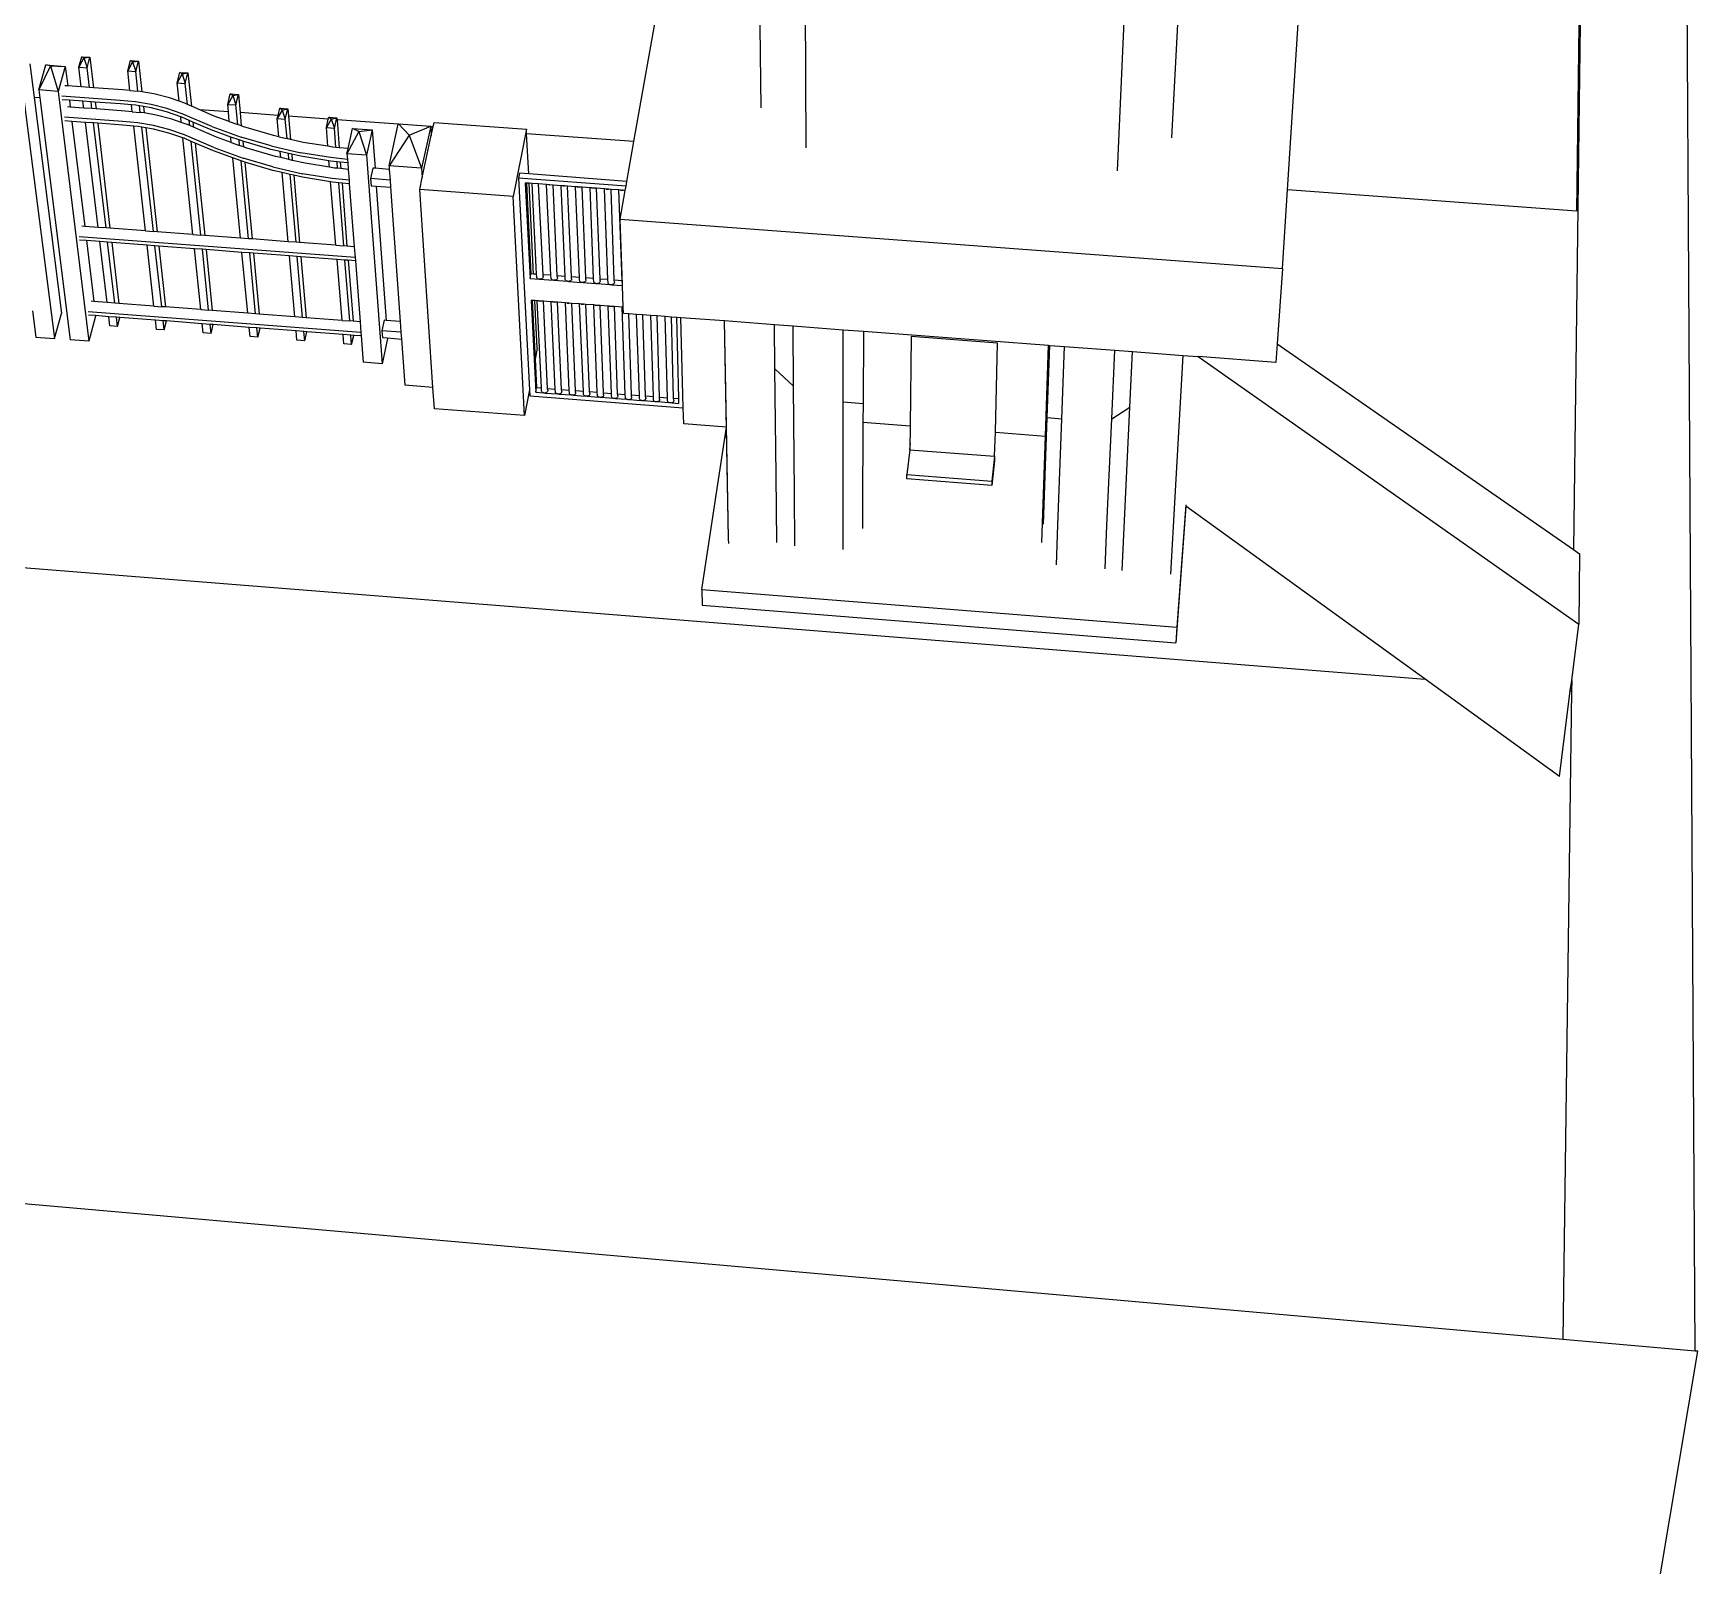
# Model space of a CAD drawing. Extents: x -32.6 to 7.6, y -16.6 to 12.1.
# Drawn here: x -7.11 to 7.56, y -16.61 to -3.03 of the extents above; entities that cross this region are included whole.
import ezdxf

# ---------------------------------------------------------------- set-up
doc = ezdxf.new("R2010")
doc.units = 0
doc.header["$MEASUREMENT"] = 0
doc.layers.get('0').update_dxf_attribs({"linetype": 'CONTINUOUS'})

msp = doc.modelspace()

# ---------------------------------------------------------------- linework, layer by layer
for p, q in [((7.541, -14.645), (7.391, 10.774)), ((6.61, 3.331), (6.466, -7.578)), ((6.598, 3.216), (6.493, -4.595)), ((3.946, -4.407), (4.153, -1.149)), ((-1.818, -3.983), (-1.588, -2.692)), ((-0.696, -3.684), (-0.708, -2.727)), ((-0.298, -4.037), (-0.305, -2.784)), ((2.446, -4.239), (2.507, -2.856)), ((2.925, -3.949), (2.98, -2.89)), ((-7.145, -3.296), (-7.107, -3.594)), ((-7.066, -3.527), (-7.003, -3.306)), ((-6.962, -3.315), (-7.066, -3.527)), ((-6.962, -3.315), (-7.003, -3.306)), ((-7.003, -3.306), (-6.832, -3.319)), ((-6.962, -3.315), (-6.894, -3.54)), ((-6.962, -3.315), (-6.832, -3.319)), ((-6.832, -3.319), (-6.894, -3.54)), ((-6.832, -3.319), (-6.811, -3.491)), ((-6.712, -3.325), (-6.686, -3.234)), ((-6.668, -3.244), (-6.712, -3.325)), ((-6.712, -3.325), (-6.64, -3.331)), ((-6.691, -3.5), (-6.712, -3.325)), ((-6.686, -3.234), (-6.615, -3.239)), ((-6.668, -3.244), (-6.686, -3.234)), ((-6.668, -3.244), (-6.615, -3.239)), ((-6.668, -3.244), (-6.64, -3.331)), ((-6.64, -3.331), (-6.615, -3.239)), ((-6.62, -3.506), (-6.64, -3.331)), ((-6.615, -3.239), (-6.583, -3.508)), ((-6.282, -3.36), (-6.257, -3.268)), ((-6.238, -3.279), (-6.282, -3.36)), ((-6.282, -3.36), (-6.211, -3.365)), ((-6.263, -3.532), (-6.282, -3.36)), ((-6.257, -3.268), (-6.186, -3.274)), ((-6.238, -3.279), (-6.257, -3.268)), ((-6.238, -3.279), (-6.186, -3.274)), ((-6.238, -3.279), (-6.211, -3.365)), ((-6.211, -3.365), (-6.186, -3.274)), ((-6.192, -3.538), (-6.211, -3.365)), ((-6.186, -3.274), (-6.156, -3.544)), ((-5.845, -3.464), (-5.821, -3.372)), ((-5.821, -3.372), (-5.75, -3.377)), ((-5.801, -3.384), (-5.821, -3.372)), ((-7.209, -3.517), (-6.926, -5.719)), ((-6.811, -3.491), (-6.837, -3.49)), ((-6.691, -3.5), (-6.811, -3.491)), ((-6.62, -3.506), (-6.691, -3.5)), ((-6.583, -3.508), (-6.62, -3.506)), ((-6.324, -3.527), (-6.583, -3.508)), ((-5.801, -3.384), (-5.845, -3.464)), ((-5.845, -3.464), (-5.774, -3.469)), ((-5.828, -3.627), (-5.845, -3.464)), ((-5.801, -3.384), (-5.75, -3.377)), ((-5.801, -3.384), (-5.774, -3.469)), ((-5.774, -3.469), (-5.75, -3.377)), ((-5.755, -3.655), (-5.774, -3.469)), ((-5.75, -3.377), (-5.72, -3.67)), ((-7.057, -3.597), (-7.107, -3.594)), ((-7.107, -3.594), (-6.866, -5.498)), ((-6.894, -3.54), (-7.066, -3.527)), ((-7.066, -3.527), (-7.057, -3.597)), ((-7.057, -3.597), (-6.788, -5.73)), ((-6.894, -3.54), (-6.623, -5.743)), ((-6.349, -3.619), (-6.863, -3.582)), ((-6.795, -3.618), (-6.859, -3.613)), ((-6.795, -3.618), (-6.788, -3.678)), ((-6.676, -3.627), (-6.795, -3.618)), ((-6.669, -3.687), (-6.676, -3.627)), ((-6.605, -3.632), (-6.676, -3.627)), ((-6.598, -3.692), (-6.605, -3.632)), ((-6.568, -3.635), (-6.605, -3.632)), ((-6.568, -3.635), (-6.561, -3.695)), ((-6.345, -3.651), (-6.568, -3.635)), ((-6.213, -3.631), (-6.349, -3.619)), ((-6.249, -3.659), (-6.345, -3.651)), ((-6.263, -3.532), (-6.324, -3.527)), ((-6.263, -3.532), (-6.192, -3.538)), ((-6.242, -3.719), (-6.249, -3.659)), ((-6.21, -3.662), (-6.249, -3.659)), ((-6.075, -3.654), (-6.213, -3.631)), ((-6.177, -3.668), (-6.21, -3.662)), ((-6.188, -3.538), (-6.192, -3.538)), ((-6.156, -3.544), (-6.188, -3.538)), ((-6.171, -3.725), (-6.177, -3.668)), ((-6.142, -3.674), (-6.177, -3.668)), ((-6.051, -3.562), (-6.156, -3.544)), ((-5.938, -3.69), (-6.075, -3.654)), ((-5.914, -3.597), (-6.051, -3.562)), ((-5.828, -3.627), (-5.914, -3.597)), ((-5.777, -3.645), (-5.828, -3.627)), ((-5.755, -3.655), (-5.777, -3.645)), ((-5.72, -3.67), (-5.755, -3.655)), ((-5.4, -3.654), (-5.377, -3.562)), ((-5.356, -3.577), (-5.4, -3.654)), ((-5.4, -3.654), (-5.329, -3.659)), ((-5.394, -3.72), (-5.4, -3.654)), ((-5.377, -3.562), (-5.306, -3.567)), ((-5.356, -3.577), (-5.377, -3.562)), ((-5.356, -3.577), (-5.306, -3.567)), ((-5.356, -3.577), (-5.329, -3.659)), ((-5.329, -3.659), (-5.306, -3.567)), ((-5.312, -3.831), (-5.329, -3.659)), ((-5.306, -3.567), (-5.291, -3.727)), ((-6.328, -3.806), (-6.84, -3.768)), ((-6.773, -3.804), (-6.836, -3.8)), ((-6.788, -3.678), (-6.814, -3.676)), ((-6.669, -3.687), (-6.788, -3.678)), ((-6.773, -3.804), (-6.66, -4.73)), ((-6.653, -3.813), (-6.773, -3.804)), ((-6.598, -3.692), (-6.669, -3.687)), ((-6.543, -4.739), (-6.653, -3.813)), ((-6.583, -3.818), (-6.653, -3.813)), ((-6.561, -3.695), (-6.598, -3.692)), ((-6.303, -3.714), (-6.561, -3.695)), ((-6.192, -3.817), (-6.328, -3.806)), ((-6.242, -3.719), (-6.303, -3.714)), ((-6.242, -3.719), (-6.171, -3.725)), ((-6.167, -3.725), (-6.171, -3.725)), ((-6.136, -3.73), (-6.167, -3.725)), ((-6.142, -3.674), (-6.136, -3.73)), ((-6.075, -3.685), (-6.142, -3.674)), ((-6.031, -3.748), (-6.136, -3.73)), ((-5.939, -3.72), (-6.075, -3.685)), ((-5.894, -3.784), (-6.031, -3.748)), ((-5.814, -3.764), (-5.939, -3.72)), ((-5.801, -3.737), (-5.938, -3.69)), ((-5.809, -3.814), (-5.894, -3.784)), ((-5.809, -3.814), (-5.814, -3.764)), ((-5.804, -3.767), (-5.814, -3.764)), ((-5.758, -3.831), (-5.809, -3.814)), ((-5.74, -3.795), (-5.804, -3.767)), ((-5.541, -3.849), (-5.801, -3.737)), ((-5.735, -3.841), (-5.74, -3.795)), ((-5.706, -3.81), (-5.74, -3.795)), ((-5.647, -3.701), (-5.72, -3.67)), ((-5.706, -3.81), (-5.701, -3.856)), ((-5.545, -3.879), (-5.706, -3.81)), ((-5.394, -3.72), (-5.647, -3.701)), ((-5.518, -3.757), (-5.647, -3.701)), ((-5.386, -3.805), (-5.518, -3.757)), ((-5.386, -3.805), (-5.394, -3.72)), ((-5.386, -3.805), (-5.312, -3.831)), ((-4.956, -3.752), (-5.291, -3.727)), ((-5.291, -3.727), (-5.28, -3.843)), ((-4.919, -3.704), (-4.963, -3.78)), ((-4.963, -3.78), (-4.956, -3.752)), ((-4.963, -3.78), (-4.892, -3.785)), ((-4.949, -3.94), (-4.963, -3.78)), ((-4.956, -3.752), (-4.941, -3.688)), ((-4.941, -3.688), (-4.869, -3.693)), ((-4.919, -3.704), (-4.941, -3.688)), ((-4.919, -3.704), (-4.869, -3.693)), ((-4.919, -3.704), (-4.892, -3.785)), ((-4.892, -3.785), (-4.869, -3.693)), ((-4.877, -3.956), (-4.892, -3.785)), ((-4.869, -3.693), (-4.864, -3.759)), ((-4.513, -3.785), (-4.864, -3.759)), ((-4.864, -3.759), (-4.846, -3.963)), ((-4.487, -3.784), (-4.53, -3.859)), ((-4.53, -3.859), (-4.513, -3.785)), ((-4.513, -3.785), (-4.509, -3.767)), ((-4.509, -3.767), (-4.438, -3.772)), ((-4.487, -3.784), (-4.509, -3.767)), ((-4.487, -3.784), (-4.438, -3.772)), ((-4.487, -3.784), (-4.459, -3.864)), ((-4.459, -3.864), (-4.438, -3.772)), ((-4.438, -3.772), (-4.436, -3.79)), ((-3.896, -3.83), (-4.436, -3.79)), ((-4.436, -3.79), (-4.417, -4.037)), ((-3.588, -3.853), (-3.58, -3.813)), ((-3.58, -3.813), (-2.766, -3.873)), ((-6.473, -4.744), (-6.583, -3.818)), ((-6.546, -3.821), (-6.583, -3.818)), ((-6.546, -3.821), (-6.438, -4.747)), ((-6.324, -3.838), (-6.546, -3.821)), ((-6.228, -3.846), (-6.324, -3.838)), ((-6.125, -4.77), (-6.228, -3.846)), ((-6.189, -3.849), (-6.228, -3.846)), ((-6.055, -3.841), (-6.192, -3.817)), ((-6.157, -3.854), (-6.189, -3.849)), ((-6.055, -4.776), (-6.157, -3.854)), ((-6.122, -3.86), (-6.157, -3.854)), ((-6.122, -3.86), (-6.021, -4.778)), ((-6.055, -3.872), (-6.122, -3.86)), ((-5.918, -3.876), (-6.055, -3.841)), ((-5.92, -3.907), (-6.055, -3.872)), ((-5.795, -3.95), (-5.92, -3.907)), ((-5.782, -3.924), (-5.918, -3.876)), ((-5.706, -4.802), (-5.795, -3.95)), ((-5.785, -3.953), (-5.795, -3.95)), ((-5.721, -3.981), (-5.785, -3.953)), ((-5.523, -4.035), (-5.782, -3.924)), ((-5.735, -3.841), (-5.758, -3.831)), ((-5.701, -3.856), (-5.735, -3.841)), ((-5.5, -3.942), (-5.701, -3.856)), ((-5.373, -3.942), (-5.545, -3.879)), ((-5.541, -3.849), (-5.28, -3.944)), ((-5.368, -3.99), (-5.5, -3.942)), ((-5.368, -3.99), (-5.373, -3.942)), ((-5.299, -3.968), (-5.373, -3.942)), ((-5.28, -3.843), (-5.312, -3.831)), ((-5.257, -3.851), (-5.28, -3.843)), ((-5.018, -4.021), (-5.28, -3.944)), ((-4.996, -3.929), (-5.257, -3.851)), ((-4.949, -3.94), (-4.996, -3.929)), ((-4.949, -3.94), (-4.877, -3.956)), ((-4.846, -3.963), (-4.877, -3.956)), ((-4.53, -3.859), (-4.459, -3.864)), ((-4.517, -4.024), (-4.53, -3.859)), ((-4.445, -4.034), (-4.459, -3.864)), ((-4.244, -3.894), (-4.348, -4.089)), ((-4.338, -4.044), (-4.298, -3.866)), ((-4.244, -3.894), (-4.298, -3.866)), ((-4.298, -3.866), (-4.127, -3.879)), ((-4.244, -3.894), (-4.127, -3.879)), ((-4.244, -3.894), (-4.177, -4.102)), ((-4.127, -3.879), (-4.177, -4.102)), ((-4.127, -3.879), (-4.101, -4.217)), ((-3.977, -4.197), (-3.896, -3.83)), ((-3.799, -3.927), (-3.977, -4.197)), ((-3.896, -3.83), (-3.895, -3.825)), ((-3.799, -3.927), (-3.895, -3.825)), ((-3.895, -3.825), (-3.61, -3.846)), ((-3.799, -3.927), (-3.61, -3.846)), ((-3.799, -3.927), (-3.69, -4.218)), ((-3.61, -3.846), (-3.69, -4.218)), ((-3.684, -4.3), (-3.605, -3.928)), ((-3.61, -3.846), (-3.609, -3.851)), ((-3.588, -3.853), (-3.609, -3.851)), ((-3.609, -3.851), (-3.605, -3.928)), ((-3.605, -3.928), (-3.588, -3.853)), ((-2.766, -3.873), (-2.883, -4.467)), ((-2.764, -3.913), (-2.766, -3.873)), ((-1.818, -3.983), (-2.764, -3.913)), ((-2.746, -4.268), (-2.764, -3.913)), ((-5.636, -4.807), (-5.721, -3.981)), ((-5.687, -3.996), (-5.721, -3.981)), ((-5.687, -3.996), (-5.603, -4.81)), ((-5.526, -4.064), (-5.687, -3.996)), ((-5.355, -4.127), (-5.526, -4.064)), ((-5.523, -4.035), (-5.263, -4.129)), ((-5.368, -3.99), (-5.295, -4.017)), ((-5.295, -4.017), (-5.299, -3.968)), ((-5.282, -3.974), (-5.299, -3.968)), ((-5.262, -4.028), (-5.295, -4.017)), ((-5.267, -3.979), (-5.282, -3.974)), ((-5.267, -3.979), (-5.262, -4.028)), ((-5.019, -4.052), (-5.267, -3.979)), ((-5.24, -4.036), (-5.262, -4.028)), ((-4.979, -4.114), (-5.24, -4.036)), ((-4.937, -4.071), (-5.019, -4.052)), ((-5.018, -4.021), (-4.756, -4.082)), ((-4.932, -4.124), (-4.937, -4.071)), ((-4.865, -4.087), (-4.937, -4.071)), ((-4.86, -4.141), (-4.865, -4.087)), ((-4.835, -4.094), (-4.865, -4.087)), ((-4.734, -3.989), (-4.846, -3.963)), ((-4.835, -4.094), (-4.83, -4.148)), ((-4.756, -4.112), (-4.835, -4.094)), ((-4.494, -4.124), (-4.756, -4.082)), ((-4.517, -4.024), (-4.734, -3.989)), ((-4.472, -4.032), (-4.517, -4.024)), ((-4.445, -4.034), (-4.472, -4.032)), ((-4.417, -4.037), (-4.445, -4.034)), ((-4.338, -4.044), (-4.417, -4.037)), ((-4.348, -4.089), (-4.338, -4.044)), ((-4.177, -4.102), (-4.348, -4.089)), ((-4.348, -4.089), (-4.345, -4.139)), ((-4.177, -4.102), (-4.038, -5.941)), ((-1.88, -4.333), (-1.818, -3.983)), ((-5.287, -4.834), (-5.355, -4.127)), ((-5.282, -4.153), (-5.355, -4.127)), ((-5.217, -4.839), (-5.282, -4.153)), ((-5.265, -4.159), (-5.282, -4.153)), ((-5.249, -4.164), (-5.265, -4.159)), ((-5.001, -4.206), (-5.263, -4.129)), ((-5.249, -4.164), (-5.185, -4.841)), ((-5.003, -4.237), (-5.249, -4.164)), ((-4.921, -4.255), (-5.003, -4.237)), ((-5.001, -4.206), (-4.74, -4.266)), ((-4.932, -4.124), (-4.979, -4.114)), ((-4.86, -4.141), (-4.932, -4.124)), ((-4.867, -4.865), (-4.921, -4.255)), ((-4.849, -4.272), (-4.921, -4.255)), ((-4.83, -4.148), (-4.86, -4.141)), ((-4.718, -4.173), (-4.83, -4.148)), ((-4.507, -4.153), (-4.756, -4.112)), ((-4.502, -4.209), (-4.718, -4.173)), ((-4.502, -4.209), (-4.507, -4.153)), ((-4.492, -4.155), (-4.507, -4.153)), ((-4.458, -4.216), (-4.502, -4.209)), ((-4.345, -4.139), (-4.494, -4.124)), ((-4.435, -4.161), (-4.492, -4.155)), ((-4.431, -4.218), (-4.458, -4.216)), ((-4.431, -4.218), (-4.435, -4.161)), ((-4.407, -4.164), (-4.435, -4.161)), ((-4.402, -4.221), (-4.431, -4.218)), ((-4.407, -4.164), (-4.402, -4.221)), ((-4.342, -4.17), (-4.407, -4.164)), ((-4.338, -4.227), (-4.402, -4.221)), ((-4.345, -4.139), (-4.342, -4.17)), ((-4.342, -4.17), (-4.338, -4.227)), ((-4.338, -4.227), (-4.33, -4.323)), ((-4.12, -4.216), (-4.141, -4.309)), ((-4.101, -4.217), (-4.12, -4.216)), ((-3.975, -4.227), (-4.101, -4.217)), ((-3.69, -4.218), (-3.977, -4.197)), ((-3.977, -4.197), (-3.975, -4.227)), ((-3.975, -4.227), (-3.968, -4.322)), ((-3.69, -4.218), (-3.684, -4.3)), ((-4.797, -4.87), (-4.849, -4.272)), ((-4.818, -4.279), (-4.849, -4.272)), ((-4.818, -4.279), (-4.767, -4.873)), ((-4.74, -4.297), (-4.818, -4.279)), ((-4.479, -4.309), (-4.74, -4.266)), ((-4.492, -4.337), (-4.74, -4.297)), ((-4.446, -4.897), (-4.492, -4.337)), ((-4.477, -4.34), (-4.492, -4.337)), ((-4.33, -4.323), (-4.479, -4.309)), ((-4.421, -4.345), (-4.477, -4.34)), ((-4.376, -4.902), (-4.421, -4.345)), ((-4.392, -4.348), (-4.421, -4.345)), ((-4.392, -4.348), (-4.348, -4.904)), ((-4.328, -4.354), (-4.392, -4.348)), ((-4.33, -4.323), (-4.328, -4.354)), ((-4.328, -4.354), (-4.284, -4.909)), ((-3.968, -4.322), (-4.141, -4.309)), ((-4.141, -4.309), (-4.136, -4.371)), ((-4.136, -4.371), (-4.09, -4.374)), ((-4.09, -4.374), (-4.002, -5.559)), ((-4.09, -4.374), (-3.963, -4.384)), ((-3.968, -4.322), (-3.963, -4.384)), ((-3.963, -4.384), (-3.878, -5.569)), ((-3.707, -4.406), (-3.684, -4.3)), ((-2.827, -4.262), (-2.835, -4.304)), ((-1.887, -4.374), (-2.835, -4.304)), ((-2.835, -4.304), (-2.74, -6.172)), ((-2.746, -4.268), (-2.827, -4.262)), ((-2.777, -4.348), (-2.734, -5.189)), ((-2.766, -4.348), (-2.777, -4.348)), ((-2.766, -4.348), (-2.726, -5.148)), ((-2.742, -4.35), (-2.766, -4.348)), ((-1.88, -4.333), (-2.746, -4.268)), ((-2.703, -5.15), (-2.742, -4.35)), ((-2.715, -4.352), (-2.742, -4.35)), ((-2.676, -5.152), (-2.715, -4.352)), ((-2.658, -4.356), (-2.715, -4.352)), ((-2.619, -5.156), (-2.658, -4.356)), ((-2.588, -4.362), (-2.658, -4.356)), ((-2.55, -5.161), (-2.588, -4.362)), ((-2.567, -4.363), (-2.588, -4.362)), ((-2.567, -4.363), (-2.561, -4.364)), ((-2.564, -4.364), (-2.567, -4.363)), ((-2.561, -4.364), (-2.564, -4.364)), ((-2.53, -4.366), (-2.561, -4.364)), ((-2.494, -5.166), (-2.53, -4.366)), ((-2.46, -4.371), (-2.53, -4.366)), ((-2.425, -5.171), (-2.46, -4.371)), ((-2.443, -4.372), (-2.46, -4.371)), ((-2.443, -4.372), (-2.43, -4.373)), ((-2.436, -4.373), (-2.443, -4.372)), ((-2.43, -4.373), (-2.436, -4.373)), ((-2.403, -4.375), (-2.43, -4.373)), ((-2.368, -5.175), (-2.403, -4.375)), ((-2.333, -4.381), (-2.403, -4.375)), ((-2.299, -5.18), (-2.333, -4.381)), ((-2.317, -4.382), (-2.333, -4.381)), ((-2.317, -4.382), (-2.3, -4.383)), ((-2.316, -4.382), (-2.317, -4.382)), ((-2.309, -4.383), (-2.316, -4.382)), ((-2.301, -4.383), (-2.309, -4.383)), ((-2.3, -4.383), (-2.301, -4.383)), ((-2.275, -4.385), (-2.3, -4.383)), ((-2.242, -5.185), (-2.275, -4.385)), ((-2.205, -4.39), (-2.275, -4.385)), ((-2.173, -5.19), (-2.205, -4.39)), ((-2.19, -4.391), (-2.205, -4.39)), ((-2.19, -4.391), (-2.172, -4.392)), ((-2.188, -4.392), (-2.19, -4.391)), ((-2.181, -4.393), (-2.188, -4.392)), ((-2.173, -4.393), (-2.181, -4.393)), ((-2.172, -4.392), (-2.173, -4.393)), ((-2.148, -4.394), (-2.172, -4.392)), ((-2.117, -5.194), (-2.148, -4.394)), ((-2.077, -4.399), (-2.148, -4.394)), ((-2.047, -5.199), (-2.077, -4.399)), ((-2.063, -4.401), (-2.077, -4.399)), ((-2.063, -4.401), (-2.043, -4.402)), ((-2.06, -4.402), (-2.063, -4.401)), ((-2.053, -4.403), (-2.06, -4.402)), ((-2.046, -4.403), (-2.053, -4.403)), ((-2.043, -4.402), (-2.046, -4.403)), ((-2.02, -4.404), (-2.043, -4.402)), ((-1.894, -4.413), (-1.887, -4.374)), ((-1.887, -4.374), (-1.88, -4.333)), ((-2.883, -4.467), (-3.707, -4.406)), ((-3.59, -6.149), (-3.707, -4.406)), ((-2.782, -6.398), (-2.883, -4.467)), ((-1.991, -5.204), (-2.02, -4.404)), ((-1.95, -4.409), (-2.02, -4.404)), ((-1.921, -5.209), (-1.95, -4.409)), ((-1.936, -4.41), (-1.95, -4.409)), ((-1.939, -4.666), (-1.894, -4.413)), ((-1.936, -4.41), (-1.914, -4.412)), ((-1.933, -4.411), (-1.936, -4.41)), ((-1.925, -4.413), (-1.933, -4.411)), ((-1.918, -4.412), (-1.925, -4.413)), ((-1.914, -4.412), (-1.918, -4.412)), ((-1.894, -4.413), (-1.914, -4.412)), ((3.902, -5.102), (3.946, -4.407)), ((6.493, -4.595), (3.946, -4.407)), ((-1.939, -4.666), (3.902, -5.102)), ((-1.919, -5.241), (-1.939, -4.666)), ((-4.277, -5.004), (-6.711, -4.821)), ((-6.66, -4.73), (-6.686, -4.728)), ((-6.543, -4.739), (-6.66, -4.73)), ((-6.473, -4.744), (-6.543, -4.739)), ((-6.438, -4.747), (-6.473, -4.744)), ((-6.125, -4.77), (-6.438, -4.747)), ((-6.125, -4.77), (-6.055, -4.776)), ((-6.021, -4.778), (-6.055, -4.776)), ((-5.706, -4.802), (-6.021, -4.778)), ((-5.706, -4.802), (-5.636, -4.807)), ((-5.603, -4.81), (-5.636, -4.807)), ((-5.287, -4.834), (-5.603, -4.81)), ((-5.217, -4.839), (-5.287, -4.834)), ((-5.185, -4.841), (-5.217, -4.839)), ((-4.867, -4.865), (-5.185, -4.841)), ((-6.645, -4.855), (-6.707, -4.851)), ((-6.645, -4.855), (-6.58, -5.392)), ((-6.528, -4.864), (-6.645, -4.855)), ((-6.464, -5.401), (-6.528, -4.864)), ((-6.459, -4.869), (-6.528, -4.864)), ((-6.395, -5.406), (-6.459, -4.869)), ((-6.423, -4.872), (-6.459, -4.869)), ((-6.423, -4.872), (-6.36, -5.409)), ((-6.111, -4.896), (-6.423, -4.872)), ((-6.051, -5.432), (-6.111, -4.896)), ((-6.041, -4.901), (-6.111, -4.896)), ((-5.982, -5.438), (-6.041, -4.901)), ((-6.007, -4.904), (-6.041, -4.901)), ((-6.007, -4.904), (-5.948, -5.44)), ((-5.693, -4.927), (-6.007, -4.904)), ((-5.637, -5.464), (-5.693, -4.927)), ((-5.623, -4.932), (-5.693, -4.927)), ((-5.568, -5.469), (-5.623, -4.932)), ((-5.591, -4.935), (-5.623, -4.932)), ((-5.591, -4.935), (-5.536, -5.472)), ((-5.274, -4.959), (-5.591, -4.935)), ((-5.223, -5.496), (-5.274, -4.959)), ((-5.205, -4.964), (-5.274, -4.959)), ((-5.154, -5.501), (-5.205, -4.964)), ((-5.173, -4.966), (-5.205, -4.964)), ((-5.173, -4.966), (-5.123, -5.503)), ((-4.855, -4.99), (-5.173, -4.966)), ((-4.797, -4.87), (-4.867, -4.865)), ((-4.767, -4.873), (-4.797, -4.87)), ((-4.446, -4.897), (-4.767, -4.873)), ((-4.446, -4.897), (-4.376, -4.902)), ((-4.348, -4.904), (-4.376, -4.902)), ((-4.284, -4.909), (-4.348, -4.904)), ((-4.284, -4.909), (-4.277, -5.004)), ((-4.808, -5.527), (-4.855, -4.99)), ((-4.786, -4.996), (-4.855, -4.99)), ((-4.739, -5.532), (-4.786, -4.996)), ((-4.756, -4.998), (-4.786, -4.996)), ((-4.756, -4.998), (-4.709, -5.535)), ((-4.436, -5.022), (-4.756, -4.998)), ((-4.392, -5.559), (-4.436, -5.022)), ((-4.366, -5.027), (-4.436, -5.022)), ((-4.323, -5.564), (-4.366, -5.027)), ((-4.338, -5.029), (-4.366, -5.027)), ((-4.338, -5.029), (-4.295, -5.566)), ((-4.274, -5.034), (-4.338, -5.029)), ((-4.277, -5.004), (-4.274, -5.034)), ((-4.274, -5.034), (-4.232, -5.571)), ((3.902, -5.102), (3.855, -5.766)), ((-2.734, -5.189), (-2.726, -5.148)), ((-2.734, -5.189), (-2.65, -5.196)), ((-2.703, -5.15), (-2.726, -5.148)), ((-2.676, -5.152), (-2.703, -5.15)), ((-2.675, -5.178), (-2.676, -5.152)), ((-2.673, -5.184), (-2.675, -5.178)), ((-2.669, -5.188), (-2.673, -5.184)), ((-2.664, -5.192), (-2.669, -5.188)), ((-2.658, -5.195), (-2.664, -5.192)), ((-2.65, -5.196), (-2.658, -5.195)), ((-2.643, -5.196), (-2.65, -5.196)), ((-2.65, -5.196), (-2.528, -5.205)), ((-2.636, -5.194), (-2.643, -5.196)), ((-2.63, -5.191), (-2.636, -5.194)), ((-2.624, -5.187), (-2.63, -5.191)), ((-2.621, -5.183), (-2.624, -5.187)), ((-2.619, -5.177), (-2.621, -5.183)), ((-2.55, -5.161), (-2.619, -5.156)), ((-2.619, -5.172), (-2.619, -5.156)), ((-2.619, -5.172), (-2.619, -5.177)), ((-2.549, -5.188), (-2.55, -5.161)), ((-2.547, -5.193), (-2.549, -5.188)), ((-2.543, -5.198), (-2.547, -5.193)), ((-2.538, -5.202), (-2.543, -5.198)), ((-2.532, -5.204), (-2.538, -5.202)), ((-2.528, -5.205), (-2.532, -5.204)), ((-2.525, -5.206), (-2.528, -5.205)), ((-2.522, -5.205), (-2.525, -5.206)), ((-2.522, -5.205), (-2.405, -5.214)), ((-2.517, -5.205), (-2.522, -5.205)), ((-2.51, -5.204), (-2.517, -5.205)), ((-2.504, -5.201), (-2.51, -5.204)), ((-2.499, -5.197), (-2.504, -5.201)), ((-2.495, -5.192), (-2.499, -5.197)), ((-2.493, -5.187), (-2.495, -5.192)), ((-2.425, -5.171), (-2.494, -5.166)), ((-2.493, -5.182), (-2.494, -5.166)), ((-2.493, -5.182), (-2.493, -5.187)), ((-2.423, -5.198), (-2.425, -5.171)), ((-2.421, -5.203), (-2.423, -5.198)), ((-2.418, -5.208), (-2.421, -5.203)), ((-2.413, -5.212), (-2.418, -5.208)), ((-2.406, -5.214), (-2.413, -5.212)), ((-2.405, -5.214), (-2.406, -5.214)), ((-2.399, -5.215), (-2.405, -5.214)), ((-2.393, -5.215), (-2.399, -5.215)), ((-2.393, -5.215), (-2.281, -5.224)), ((-2.392, -5.215), (-2.393, -5.215)), ((-2.385, -5.214), (-2.392, -5.215)), ((-2.378, -5.211), (-2.385, -5.214)), ((-2.373, -5.207), (-2.378, -5.211)), ((-2.369, -5.202), (-2.373, -5.207)), ((-2.367, -5.197), (-2.369, -5.202)), ((-2.299, -5.18), (-2.368, -5.175)), ((-2.367, -5.191), (-2.368, -5.175)), ((-2.367, -5.191), (-2.367, -5.197)), ((-2.298, -5.208), (-2.299, -5.18)), ((-2.296, -5.213), (-2.298, -5.208)), ((-2.292, -5.218), (-2.296, -5.213)), ((-2.287, -5.221), (-2.292, -5.218)), ((-2.281, -5.224), (-2.287, -5.221)), ((-2.273, -5.225), (-2.281, -5.224)), ((-2.281, -5.224), (-2.281, -5.224)), ((-2.266, -5.225), (-2.273, -5.225)), ((-2.265, -5.225), (-2.266, -5.225)), ((-2.259, -5.223), (-2.265, -5.225)), ((-2.265, -5.225), (-2.156, -5.233)), ((-2.253, -5.221), (-2.259, -5.223)), ((-2.247, -5.217), (-2.253, -5.221)), ((-2.244, -5.212), (-2.247, -5.217)), ((-2.242, -5.207), (-2.244, -5.212)), ((-2.173, -5.19), (-2.242, -5.185)), ((-2.242, -5.201), (-2.242, -5.185)), ((-2.242, -5.201), (-2.242, -5.207)), ((-2.172, -5.218), (-2.173, -5.19)), ((-2.17, -5.223), (-2.172, -5.218)), ((-2.166, -5.227), (-2.17, -5.223)), ((-2.161, -5.231), (-2.166, -5.227)), ((-2.156, -5.233), (-2.161, -5.231)), ((-2.155, -5.234), (-2.156, -5.233)), ((-2.148, -5.235), (-2.155, -5.234)), ((-2.14, -5.235), (-2.148, -5.235)), ((-2.138, -5.234), (-2.14, -5.235)), ((-2.133, -5.233), (-2.138, -5.234)), ((-2.138, -5.234), (-2.032, -5.242)), ((-2.127, -5.23), (-2.133, -5.233)), ((-2.122, -5.226), (-2.127, -5.23)), ((-2.118, -5.222), (-2.122, -5.226)), ((-2.116, -5.216), (-2.118, -5.222)), ((-2.047, -5.199), (-2.117, -5.194)), ((-2.116, -5.211), (-2.117, -5.194)), ((-2.116, -5.211), (-2.116, -5.216)), ((-2.046, -5.227), (-2.047, -5.199)), ((-2.044, -5.233), (-2.046, -5.227)), ((-2.041, -5.237), (-2.044, -5.233)), ((-2.035, -5.241), (-2.041, -5.237)), ((-2.032, -5.242), (-2.035, -5.241)), ((-2.029, -5.244), (-2.032, -5.242)), ((-2.022, -5.245), (-2.029, -5.244)), ((-2.014, -5.245), (-2.022, -5.245)), ((-2.012, -5.244), (-2.014, -5.245)), ((-2.007, -5.243), (-2.012, -5.244)), ((-2.012, -5.244), (-1.919, -5.251)), ((-2.001, -5.24), (-2.007, -5.243)), ((-1.996, -5.236), (-2.001, -5.24)), ((-1.992, -5.231), (-1.996, -5.236)), ((-1.99, -5.226), (-1.992, -5.231)), ((-1.921, -5.209), (-1.991, -5.204)), ((-1.99, -5.221), (-1.991, -5.204)), ((-1.99, -5.221), (-1.99, -5.226)), ((-1.92, -5.237), (-1.921, -5.209)), ((-1.919, -5.241), (-1.92, -5.237)), ((-1.919, -5.251), (-1.919, -5.241)), ((-1.912, -5.443), (-1.919, -5.251)), ((-6.58, -5.392), (-6.605, -5.39)), ((-6.464, -5.401), (-6.58, -5.392)), ((-6.395, -5.406), (-6.464, -5.401)), ((-6.36, -5.409), (-6.395, -5.406)), ((-6.051, -5.432), (-6.36, -5.409)), ((-2.725, -5.382), (-2.684, -6.192)), ((-2.715, -5.382), (-2.725, -5.382)), ((-2.715, -5.382), (-2.689, -5.902)), ((-2.691, -5.384), (-2.715, -5.382)), ((-2.67, -5.804), (-2.691, -5.384)), ((-2.672, -5.386), (-2.691, -5.384)), ((-2.634, -6.154), (-2.672, -5.386)), ((-2.656, -5.387), (-2.672, -5.386)), ((-2.656, -5.387), (-2.642, -5.388)), ((-2.649, -5.388), (-2.656, -5.387)), ((-2.642, -5.388), (-2.649, -5.388)), ((-2.616, -5.39), (-2.642, -5.388)), ((-2.579, -6.159), (-2.616, -5.39)), ((-2.547, -5.395), (-2.616, -5.39)), ((-2.511, -6.164), (-2.547, -5.395)), ((-2.532, -5.396), (-2.547, -5.395)), ((-2.532, -5.396), (-2.515, -5.397)), ((-2.531, -5.397), (-2.532, -5.396)), ((-2.524, -5.398), (-2.531, -5.397)), ((-2.517, -5.398), (-2.524, -5.398)), ((-2.515, -5.397), (-2.517, -5.398)), ((-2.491, -5.399), (-2.515, -5.397)), ((-2.456, -6.168), (-2.491, -5.399)), ((-2.422, -5.404), (-2.491, -5.399)), ((-2.388, -6.173), (-2.422, -5.404)), ((-2.408, -5.406), (-2.422, -5.404)), ((-2.408, -5.406), (-2.389, -5.407)), ((-2.406, -5.406), (-2.408, -5.406)), ((-2.399, -5.408), (-2.406, -5.406)), ((-2.391, -5.407), (-2.399, -5.408)), ((-2.389, -5.407), (-2.391, -5.407)), ((-2.366, -5.409), (-2.389, -5.407)), ((-2.332, -6.178), (-2.366, -5.409)), ((-2.297, -5.414), (-2.366, -5.409)), ((-2.264, -6.183), (-2.297, -5.414)), ((-2.283, -5.415), (-2.297, -5.414)), ((-2.283, -5.415), (-2.263, -5.417)), ((-2.28, -5.416), (-2.283, -5.415)), ((-2.273, -5.417), (-2.28, -5.416)), ((-2.266, -5.417), (-2.273, -5.417)), ((-2.263, -5.417), (-2.266, -5.417)), ((-2.241, -5.418), (-2.263, -5.417)), ((-2.209, -6.187), (-2.241, -5.418)), ((-2.172, -5.423), (-2.241, -5.418)), ((-2.141, -6.192), (-2.172, -5.423)), ((-2.159, -5.424), (-2.172, -5.423)), ((-2.159, -5.424), (-2.136, -5.426)), ((-2.155, -5.426), (-2.159, -5.424)), ((-2.148, -5.427), (-2.155, -5.426)), ((-2.141, -5.427), (-2.148, -5.427)), ((-2.136, -5.426), (-2.141, -5.427)), ((-2.115, -5.428), (-2.136, -5.426)), ((-2.085, -6.197), (-2.115, -5.428)), ((-2.046, -5.433), (-2.115, -5.428)), ((-7.121, -5.474), (-7.091, -5.707)), ((-6.926, -5.719), (-6.866, -5.498)), ((-4.225, -5.666), (-6.63, -5.483)), ((-6.565, -5.517), (-6.626, -5.512)), ((-6.565, -5.521), (-6.623, -5.743)), ((-6.565, -5.517), (-6.565, -5.521)), ((-6.449, -5.526), (-6.565, -5.517)), ((-6.44, -5.606), (-6.449, -5.526)), ((-6.381, -5.531), (-6.449, -5.526)), ((-6.371, -5.612), (-6.381, -5.531)), ((-6.351, -5.533), (-6.381, -5.531)), ((-6.371, -5.612), (-6.351, -5.533)), ((-6.037, -5.557), (-6.351, -5.533)), ((-6.051, -5.432), (-5.982, -5.438)), ((-6.028, -5.638), (-6.037, -5.557)), ((-5.968, -5.562), (-6.037, -5.557)), ((-5.948, -5.44), (-5.982, -5.438)), ((-5.959, -5.643), (-5.968, -5.562)), ((-5.939, -5.564), (-5.968, -5.562)), ((-5.959, -5.643), (-5.939, -5.564)), ((-5.637, -5.464), (-5.948, -5.44)), ((-5.624, -5.589), (-5.939, -5.564)), ((-5.637, -5.464), (-5.568, -5.469)), ((-5.536, -5.472), (-5.568, -5.469)), ((-5.223, -5.496), (-5.536, -5.472)), ((-5.154, -5.501), (-5.223, -5.496)), ((-5.123, -5.503), (-5.154, -5.501)), ((-4.808, -5.527), (-5.123, -5.503)), ((-4.739, -5.532), (-4.808, -5.527)), ((-4.709, -5.535), (-4.739, -5.532)), ((-4.392, -5.559), (-4.709, -5.535)), ((-4.392, -5.559), (-4.323, -5.564)), ((-4.295, -5.566), (-4.323, -5.564)), ((-4.232, -5.571), (-4.295, -5.566)), ((-4.232, -5.571), (-4.225, -5.666)), ((-4.02, -5.558), (-4.04, -5.651)), ((-4.002, -5.559), (-4.02, -5.558)), ((-3.878, -5.569), (-4.002, -5.559)), ((-3.878, -5.569), (-3.872, -5.664)), ((-2.017, -6.202), (-2.046, -5.433)), ((-2.034, -5.434), (-2.046, -5.433)), ((-2.034, -5.434), (-2.01, -5.436)), ((-2.03, -5.436), (-2.034, -5.434)), ((-2.023, -5.437), (-2.03, -5.436)), ((-2.015, -5.437), (-2.023, -5.437)), ((-2.01, -5.436), (-2.015, -5.437)), ((-1.99, -5.437), (-2.01, -5.436)), ((-1.962, -6.206), (-1.99, -5.437)), ((-1.921, -5.442), (-1.99, -5.437)), ((-1.912, -5.443), (-1.921, -5.442)), ((-1.894, -6.211), (-1.921, -5.442)), ((-1.91, -5.494), (-1.912, -5.443)), ((-1.91, -5.494), (-1.863, -5.497)), ((-1.838, -6.216), (-1.863, -5.497)), ((-1.863, -5.497), (-1.794, -5.503)), ((-1.77, -6.221), (-1.794, -5.503)), ((-1.794, -5.503), (-1.738, -5.507)), ((-1.715, -6.225), (-1.738, -5.507)), ((-1.738, -5.507), (-1.669, -5.512)), ((-1.646, -6.23), (-1.669, -5.512)), ((-1.669, -5.512), (-1.613, -5.516)), ((-1.591, -6.235), (-1.613, -5.516)), ((-1.613, -5.516), (-1.543, -5.522)), ((-1.523, -6.24), (-1.543, -5.522)), ((-1.543, -5.522), (-1.487, -5.526)), ((-1.468, -6.244), (-1.487, -5.526)), ((-1.487, -5.526), (-1.441, -5.529)), ((-1.422, -6.248), (-1.441, -5.529)), ((-1.441, -5.529), (-1.403, -5.532)), ((-1.383, -6.33), (-1.403, -5.532)), ((-1.403, -5.532), (-1.019, -5.561)), ((-0.983, -7.482), (-1.019, -5.561)), ((-1.002, -6.488), (-1.019, -5.561)), ((-1.019, -5.561), (-0.579, -5.595)), ((-1.019, -5.561), (-1.019, -5.561)), ((-7.091, -5.707), (-6.926, -5.719)), ((-6.371, -5.612), (-6.44, -5.606)), ((-5.959, -5.643), (-6.028, -5.638)), ((-5.616, -5.669), (-5.624, -5.589)), ((-5.555, -5.594), (-5.624, -5.589)), ((-5.547, -5.675), (-5.616, -5.669)), ((-5.547, -5.675), (-5.555, -5.594)), ((-5.528, -5.596), (-5.555, -5.594)), ((-5.547, -5.675), (-5.528, -5.596)), ((-5.211, -5.62), (-5.528, -5.596)), ((-5.203, -5.701), (-5.211, -5.62)), ((-5.142, -5.625), (-5.211, -5.62)), ((-5.134, -5.706), (-5.203, -5.701)), ((-5.134, -5.706), (-5.142, -5.625)), ((-5.115, -5.627), (-5.142, -5.625)), ((-5.134, -5.706), (-5.115, -5.627)), ((-4.797, -5.652), (-5.115, -5.627)), ((-4.79, -5.733), (-4.797, -5.652)), ((-4.728, -5.657), (-4.797, -5.652)), ((-4.721, -5.738), (-4.728, -5.657)), ((-4.703, -5.659), (-4.728, -5.657)), ((-4.721, -5.738), (-4.703, -5.659)), ((-4.382, -5.683), (-4.703, -5.659)), ((-4.376, -5.764), (-4.382, -5.683)), ((-4.313, -5.689), (-4.382, -5.683)), ((-4.307, -5.77), (-4.313, -5.689)), ((-4.289, -5.691), (-4.313, -5.689)), ((-4.307, -5.77), (-4.289, -5.691)), ((-4.223, -5.696), (-4.289, -5.691)), ((-4.225, -5.666), (-4.223, -5.696)), ((-4.223, -5.696), (-4.204, -5.928)), ((-3.872, -5.664), (-4.04, -5.651)), ((-4.04, -5.651), (-4.036, -5.71)), ((-3.99, -5.718), (-4.038, -5.941)), ((-4.036, -5.71), (-3.991, -5.713)), ((-3.991, -5.713), (-3.99, -5.718)), ((-3.991, -5.713), (-3.867, -5.723)), ((-3.872, -5.664), (-3.867, -5.723)), ((-3.867, -5.723), (-3.838, -6.13)), ((-0.575, -5.987), (-0.579, -5.595)), ((-0.579, -5.595), (-0.414, -5.607)), ((-0.41, -6.139), (-0.414, -5.607)), ((-0.414, -5.607), (0.027, -5.641)), ((0.027, -6.278), (0.027, -5.641)), ((0.027, -5.641), (0.205, -5.654)), ((0.205, -5.654), (0.203, -6.291)), ((0.205, -5.654), (1.838, -5.778)), ((0.627, -5.702), (0.618, -6.487)), ((1.389, -5.76), (0.627, -5.702)), ((-6.623, -5.743), (-6.788, -5.73)), ((-4.721, -5.738), (-4.79, -5.733)), ((-4.307, -5.77), (-4.376, -5.764)), ((-2.67, -5.804), (-2.689, -5.902)), ((1.369, -6.545), (1.389, -5.76)), ((1.811, -6.579), (1.838, -5.778)), ((1.827, -6.416), (1.849, -5.779)), ((1.838, -5.778), (1.849, -5.779)), ((1.849, -5.779), (1.978, -5.789)), ((1.955, -6.426), (1.978, -5.789)), ((1.978, -5.789), (2.422, -5.822)), ((2.395, -6.426), (2.422, -5.822)), ((2.422, -5.822), (2.579, -5.834)), ((2.556, -6.325), (2.579, -5.834)), ((2.579, -5.834), (3.025, -5.868)), ((2.954, -7.113), (3.025, -5.868)), ((3.025, -5.868), (3.158, -5.878)), ((3.855, -5.766), (3.843, -5.93)), ((3.855, -5.766), (6.466, -7.578)), ((-4.038, -5.941), (-4.204, -5.928)), ((-2.689, -5.902), (-2.676, -6.151)), ((-0.41, -6.139), (-0.575, -5.987)), ((-0.565, -6.924), (-0.575, -5.987)), ((3.843, -5.93), (3.158, -5.878)), ((3.158, -5.878), (6.514, -8.236)), ((-3.59, -6.149), (-3.838, -6.13)), ((-3.577, -6.337), (-3.59, -6.149)), ((-2.684, -6.192), (-2.676, -6.151)), ((-2.676, -6.151), (-2.634, -6.154)), ((-2.633, -6.182), (-2.634, -6.154)), ((-2.579, -6.159), (-2.511, -6.164)), ((-2.578, -6.175), (-2.579, -6.159)), ((-2.51, -6.191), (-2.511, -6.164)), ((-0.403, -7.077), (-0.41, -6.139)), ((-2.74, -6.172), (-2.782, -6.398)), ((-2.74, -6.172), (-2.737, -6.225)), ((-2.737, -6.225), (-1.383, -6.33)), ((-2.684, -6.192), (-2.616, -6.198)), ((-2.631, -6.187), (-2.633, -6.182)), ((-2.628, -6.191), (-2.631, -6.187)), ((-2.623, -6.195), (-2.628, -6.191)), ((-2.616, -6.198), (-2.623, -6.195)), ((-2.609, -6.199), (-2.616, -6.198)), ((-2.602, -6.199), (-2.609, -6.199)), ((-2.595, -6.197), (-2.602, -6.199)), ((-2.602, -6.199), (-2.494, -6.207)), ((-2.589, -6.194), (-2.595, -6.197)), ((-2.584, -6.19), (-2.589, -6.194)), ((-2.58, -6.186), (-2.584, -6.19)), ((-2.578, -6.18), (-2.58, -6.186)), ((-2.578, -6.175), (-2.578, -6.18)), ((-2.508, -6.197), (-2.51, -6.191)), ((-2.504, -6.201), (-2.508, -6.197)), ((-2.499, -6.205), (-2.504, -6.201)), ((-2.494, -6.207), (-2.499, -6.205)), ((-2.493, -6.207), (-2.494, -6.207)), ((-2.486, -6.209), (-2.493, -6.207)), ((-2.479, -6.209), (-2.486, -6.209)), ((-2.478, -6.208), (-2.479, -6.209)), ((-2.472, -6.207), (-2.478, -6.208)), ((-2.478, -6.208), (-2.372, -6.216)), ((-2.466, -6.204), (-2.472, -6.207)), ((-2.46, -6.2), (-2.466, -6.204)), ((-2.457, -6.195), (-2.46, -6.2)), ((-2.455, -6.19), (-2.457, -6.195)), ((-2.456, -6.168), (-2.388, -6.173)), ((-2.455, -6.185), (-2.456, -6.168)), ((-2.455, -6.185), (-2.455, -6.19)), ((-2.386, -6.201), (-2.388, -6.173)), ((-2.385, -6.206), (-2.386, -6.201)), ((-2.381, -6.211), (-2.385, -6.206)), ((-2.376, -6.215), (-2.381, -6.211)), ((-2.372, -6.216), (-2.376, -6.215)), ((-2.37, -6.217), (-2.372, -6.216)), ((-2.363, -6.219), (-2.37, -6.217)), ((-2.356, -6.218), (-2.363, -6.219)), ((-2.353, -6.218), (-2.356, -6.218)), ((-2.349, -6.217), (-2.353, -6.218)), ((-2.353, -6.218), (-2.249, -6.226)), ((-2.342, -6.214), (-2.349, -6.217)), ((-2.337, -6.21), (-2.342, -6.214)), ((-2.333, -6.205), (-2.337, -6.21)), ((-2.332, -6.2), (-2.333, -6.205)), ((-2.332, -6.178), (-2.264, -6.183)), ((-2.332, -6.195), (-2.332, -6.178)), ((-2.332, -6.195), (-2.332, -6.2)), ((-2.263, -6.211), (-2.264, -6.183)), ((-2.261, -6.216), (-2.263, -6.211)), ((-2.258, -6.221), (-2.261, -6.216)), ((-2.253, -6.224), (-2.258, -6.221)), ((-2.249, -6.226), (-2.253, -6.224)), ((-2.246, -6.227), (-2.249, -6.226)), ((-2.239, -6.228), (-2.246, -6.227)), ((-2.232, -6.228), (-2.239, -6.228)), ((-2.229, -6.227), (-2.232, -6.228)), ((-2.229, -6.227), (-2.127, -6.235)), ((-2.225, -6.227), (-2.229, -6.227)), ((-2.219, -6.224), (-2.225, -6.227)), ((-2.214, -6.22), (-2.219, -6.224)), ((-2.21, -6.215), (-2.214, -6.22)), ((-2.208, -6.21), (-2.21, -6.215)), ((-2.209, -6.187), (-2.141, -6.192)), ((-2.208, -6.204), (-2.209, -6.187)), ((-2.208, -6.204), (-2.208, -6.21)), ((-2.14, -6.221), (-2.141, -6.192)), ((-2.138, -6.226), (-2.14, -6.221)), ((-2.134, -6.231), (-2.138, -6.226)), ((-2.129, -6.234), (-2.134, -6.231)), ((-2.127, -6.235), (-2.129, -6.234)), ((-2.123, -6.237), (-2.127, -6.235)), ((-2.116, -6.238), (-2.123, -6.237)), ((-2.109, -6.238), (-2.116, -6.238)), ((-2.104, -6.237), (-2.109, -6.238)), ((-2.102, -6.236), (-2.104, -6.237)), ((-2.104, -6.237), (-2.004, -6.245)), ((-2.095, -6.234), (-2.102, -6.236)), ((-2.09, -6.23), (-2.095, -6.234)), ((-2.087, -6.225), (-2.09, -6.23)), ((-2.085, -6.22), (-2.087, -6.225)), ((-2.085, -6.197), (-2.017, -6.202)), ((-2.085, -6.214), (-2.085, -6.197)), ((-2.085, -6.214), (-2.085, -6.22)), ((-2.016, -6.231), (-2.017, -6.202)), ((-2.014, -6.236), (-2.016, -6.231)), ((-2.011, -6.24), (-2.014, -6.236)), ((-2.006, -6.244), (-2.011, -6.24)), ((-2.004, -6.245), (-2.006, -6.244)), ((-1.999, -6.247), (-2.004, -6.245)), ((-1.992, -6.248), (-1.999, -6.247)), ((-1.985, -6.248), (-1.992, -6.248)), ((-1.98, -6.247), (-1.985, -6.248)), ((-1.978, -6.246), (-1.98, -6.247)), ((-1.98, -6.247), (-1.881, -6.254)), ((-1.972, -6.243), (-1.978, -6.246)), ((-1.967, -6.239), (-1.972, -6.243)), ((-1.963, -6.235), (-1.967, -6.239)), ((-1.961, -6.229), (-1.963, -6.235)), ((-1.962, -6.206), (-1.894, -6.211)), ((-1.961, -6.224), (-1.962, -6.206)), ((-1.961, -6.224), (-1.961, -6.229)), ((-1.893, -6.24), (-1.894, -6.211)), ((-1.891, -6.246), (-1.893, -6.24)), ((-1.887, -6.25), (-1.891, -6.246)), ((-1.882, -6.254), (-1.887, -6.25)), ((-1.881, -6.254), (-1.882, -6.254)), ((-1.876, -6.257), (-1.881, -6.254)), ((-1.869, -6.258), (-1.876, -6.257)), ((-1.862, -6.258), (-1.869, -6.258)), ((-1.855, -6.256), (-1.862, -6.258)), ((-1.848, -6.253), (-1.855, -6.256)), ((-1.855, -6.256), (-1.759, -6.264)), ((-1.855, -6.256), (-1.855, -6.256)), ((-1.843, -6.249), (-1.848, -6.253)), ((-1.84, -6.244), (-1.843, -6.249)), ((-1.838, -6.239), (-1.84, -6.244)), ((-1.838, -6.216), (-1.77, -6.221)), ((-1.838, -6.234), (-1.838, -6.216)), ((-1.838, -6.234), (-1.838, -6.239)), ((-1.769, -6.25), (-1.77, -6.221)), ((-1.767, -6.255), (-1.769, -6.25)), ((-1.764, -6.26), (-1.767, -6.255)), ((-1.759, -6.264), (-1.764, -6.26)), ((-1.758, -6.264), (-1.759, -6.264)), ((-1.752, -6.266), (-1.758, -6.264)), ((-1.745, -6.268), (-1.752, -6.266)), ((-1.738, -6.267), (-1.745, -6.268)), ((-1.731, -6.266), (-1.738, -6.267)), ((-1.725, -6.263), (-1.731, -6.266)), ((-1.731, -6.266), (-1.635, -6.273)), ((-1.731, -6.266), (-1.731, -6.266)), ((-1.72, -6.259), (-1.725, -6.263)), ((-1.716, -6.254), (-1.72, -6.259)), ((-1.714, -6.249), (-1.716, -6.254)), ((-1.715, -6.225), (-1.646, -6.23)), ((-1.714, -6.244), (-1.715, -6.225)), ((-1.714, -6.244), (-1.714, -6.249)), ((-1.646, -6.26), (-1.646, -6.23)), ((-1.644, -6.265), (-1.646, -6.26)), ((-1.64, -6.27), (-1.644, -6.265)), ((-1.635, -6.273), (-1.64, -6.27)), ((-1.635, -6.274), (-1.635, -6.273)), ((-1.629, -6.276), (-1.635, -6.274)), ((-1.622, -6.277), (-1.629, -6.276)), ((-1.614, -6.277), (-1.622, -6.277)), ((-1.607, -6.276), (-1.614, -6.277)), ((-1.601, -6.273), (-1.607, -6.275)), ((-1.607, -6.275), (-1.512, -6.283)), ((-1.607, -6.275), (-1.607, -6.276)), ((-1.596, -6.269), (-1.601, -6.273)), ((-1.592, -6.264), (-1.596, -6.269)), ((-1.591, -6.259), (-1.592, -6.264)), ((-1.591, -6.235), (-1.523, -6.24)), ((-1.591, -6.253), (-1.591, -6.235)), ((-1.591, -6.253), (-1.591, -6.259)), ((-1.522, -6.27), (-1.523, -6.24)), ((-1.52, -6.275), (-1.522, -6.27)), ((-1.516, -6.28), (-1.52, -6.275)), ((-1.512, -6.283), (-1.516, -6.28)), ((-1.511, -6.283), (-1.512, -6.283)), ((-1.505, -6.286), (-1.511, -6.283)), ((-1.498, -6.287), (-1.505, -6.286)), ((-1.491, -6.287), (-1.498, -6.287)), ((-1.484, -6.286), (-1.491, -6.287)), ((-1.482, -6.285), (-1.484, -6.286)), ((-1.477, -6.283), (-1.482, -6.285)), ((-1.482, -6.285), (-1.421, -6.29)), ((-1.472, -6.279), (-1.477, -6.283)), ((-1.469, -6.274), (-1.472, -6.279)), ((-1.467, -6.269), (-1.469, -6.274)), ((-1.468, -6.244), (-1.422, -6.248)), ((-1.467, -6.263), (-1.468, -6.244)), ((-1.467, -6.263), (-1.467, -6.269)), ((-1.421, -6.29), (-1.422, -6.248)), ((0.027, -6.278), (0.203, -6.291)), ((0.027, -7.215), (0.027, -6.278)), ((0.203, -6.291), (0.202, -6.455)), ((-2.782, -6.398), (-3.577, -6.337)), ((-1.379, -6.47), (-1.383, -6.33)), ((0.202, -6.455), (0.199, -7.229)), ((0.202, -6.455), (0.618, -6.487)), ((1.795, -7.354), (1.827, -6.416)), ((1.811, -6.579), (1.827, -6.416)), ((1.827, -6.416), (1.955, -6.426)), ((1.92, -7.363), (1.955, -6.426)), ((2.353, -7.364), (2.395, -6.426)), ((2.395, -6.426), (2.556, -6.325)), ((2.511, -7.262), (2.556, -6.325)), ((-1.003, -6.499), (-1.379, -6.47)), ((-1.219, -7.93), (-1.003, -6.499)), ((-1.003, -6.499), (-1.002, -6.488)), ((-0.983, -7.482), (-1.002, -6.488)), ((0.618, -6.487), (0.615, -6.699)), ((1.363, -6.757), (1.369, -6.545)), ((1.369, -6.545), (1.811, -6.579)), ((1.779, -7.517), (1.811, -6.579)), ((-20.728, -6.658), (5.159, -8.722)), ((0.615, -6.699), (0.589, -6.917)), ((0.615, -6.699), (0.622, -6.645)), ((0.615, -6.699), (1.363, -6.757)), ((1.362, -6.795), (1.338, -7.014)), ((1.363, -6.757), (1.339, -6.976)), ((1.363, -6.757), (1.362, -6.795)), ((-0.558, -7.516), (-0.565, -6.924)), ((0.588, -6.956), (0.589, -6.917)), ((1.338, -7.014), (0.588, -6.956)), ((0.589, -6.917), (1.339, -6.976)), ((1.339, -6.976), (1.338, -7.014)), ((-0.399, -7.545), (-0.403, -7.077)), ((2.916, -7.797), (2.954, -7.113)), ((3.049, -7.185), (2.97, -8.262)), ((0.027, -7.578), (0.027, -7.215)), ((0.199, -7.229), (0.199, -7.393)), ((2.487, -7.764), (2.511, -7.262)), ((3.05, -7.197), (2.962, -8.401)), ((3.05, -7.197), (3.048, -7.196)), ((5.159, -8.722), (3.05, -7.197)), ((-0.982, -7.525), (-0.983, -7.482)), ((1.907, -7.714), (1.92, -7.363)), ((2.336, -7.748), (2.353, -7.364)), ((6.466, -7.578), (6.521, -7.617)), ((6.521, -7.617), (6.514, -8.236)), ((-1.219, -7.93), (2.97, -8.262)), ((-1.219, -7.93), (-1.216, -8.069)), ((-1.216, -8.069), (2.962, -8.401)), ((2.97, -8.262), (2.962, -8.401)), ((2.97, -8.262), (2.97, -8.262)), ((6.451, -8.733), (6.514, -8.236)), ((6.343, -9.579), (5.159, -8.722)), ((6.439, -8.824), (6.451, -8.733)), ((6.451, -8.733), (6.449, -8.825)), ((6.343, -9.579), (6.439, -8.824)), ((6.449, -8.825), (6.374, -14.542)), ((6.439, -8.824), (6.449, -8.825)), ((6.374, -14.542), (-23.602, -11.905)), ((7.541, -14.645), (6.374, -14.542)), ((7.233, -16.608), (7.562, -14.647)), ((7.562, -14.647), (7.541, -14.645))]:
    msp.add_line(p, q)

doc.saveas('drawing.dxf')
